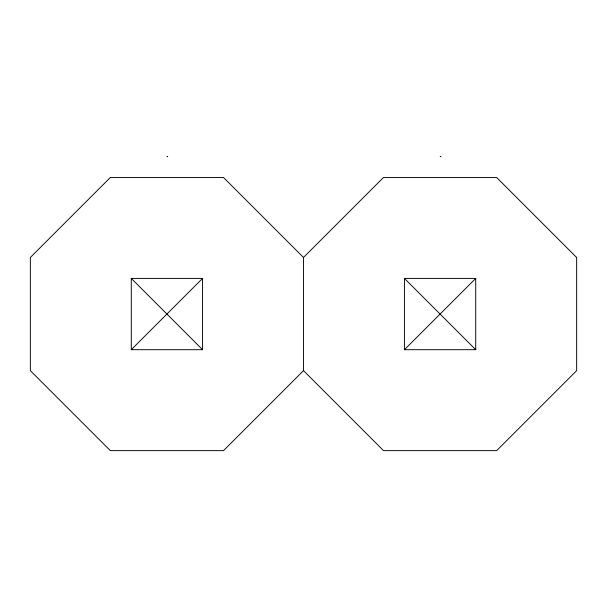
<?xml version="1.0" encoding="UTF-8"?>
<svg xmlns="http://www.w3.org/2000/svg" width="607" height="607" viewBox="0 0 607 607"><rect width="100%" height="100%" fill="white"/><g stroke="black" fill="none" stroke-linecap="round" stroke-linejoin="round"><path stroke-width="0.91" d="M202.563 278.416L131.287 349.693L131.287 278.416L202.563 278.416L202.563 349.693L131.287 349.693M475.713 278.416L404.437 349.693L404.437 278.416L475.713 278.416L475.713 349.693L404.437 349.693M303.5 257.482L383.503 177.479L496.647 177.479L576.65 257.482L576.65 370.627L496.647 450.629L383.503 450.629L303.5 370.627L303.5 257.482L223.497 177.479L110.353 177.479L30.35 257.482L30.35 370.627L110.353 450.629L223.497 450.629L303.5 370.627M404.437 278.416L475.713 349.693M131.287 278.416L202.563 349.693M167.13 156.371L167.653 156.674L167.13 156.371M440.28 156.371L440.803 156.674L440.28 156.371"/></g></svg>
